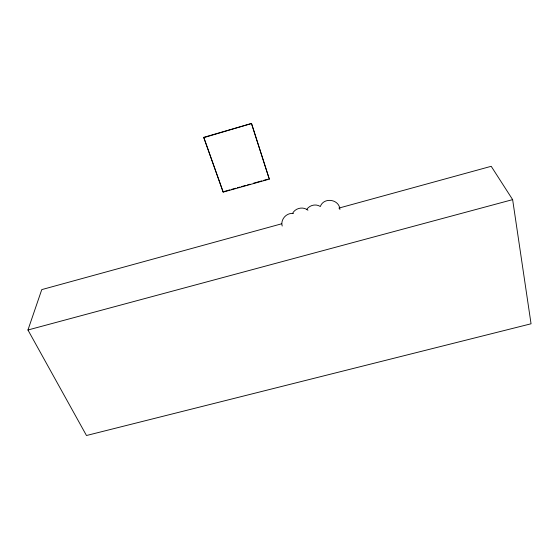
<?xml version="1.0" encoding="UTF-8"?>
<svg xmlns="http://www.w3.org/2000/svg" width="559" height="559" viewBox="0 0 559 559"><rect width="100%" height="100%" fill="white"/><g stroke="black" fill="none" stroke-linecap="round" stroke-linejoin="round"><path stroke-width="0.84" d="M223.174 192.107L203.728 137.346L251.529 123.49L269.319 179.132L223.174 192.107L203.728 137.346M338.866 208.102L491.2 166.303L512.631 199.626L531.05 323.787L86.477 435.51L27.95 329.999L41.764 289.611L281.631 223.803M292.574 213.349C295.501 207.913 303.139 206.313 307.953 210.219M306.611 209.667C309.358 205.125 315.891 203.518 320.328 206.516C323.724 196.824 339.551 199.186 339.886 209.513M203.707 137.668L251.529 123.49M223.181 191.758L229.882 189.871M231.559 189.396L235.751 188.222M237.428 187.747L239.944 187.041M241.621 186.566L245.813 185.392M247.49 184.917L250.006 184.211M253.353 183.268L261.738 180.913M263.415 180.438L267.607 179.264M27.95 329.999L512.631 199.626M293.44 213.552C286.655 212.378 280.269 219.435 282.19 226.039M251.557 123.798L269.319 179.132"/></g></svg>
